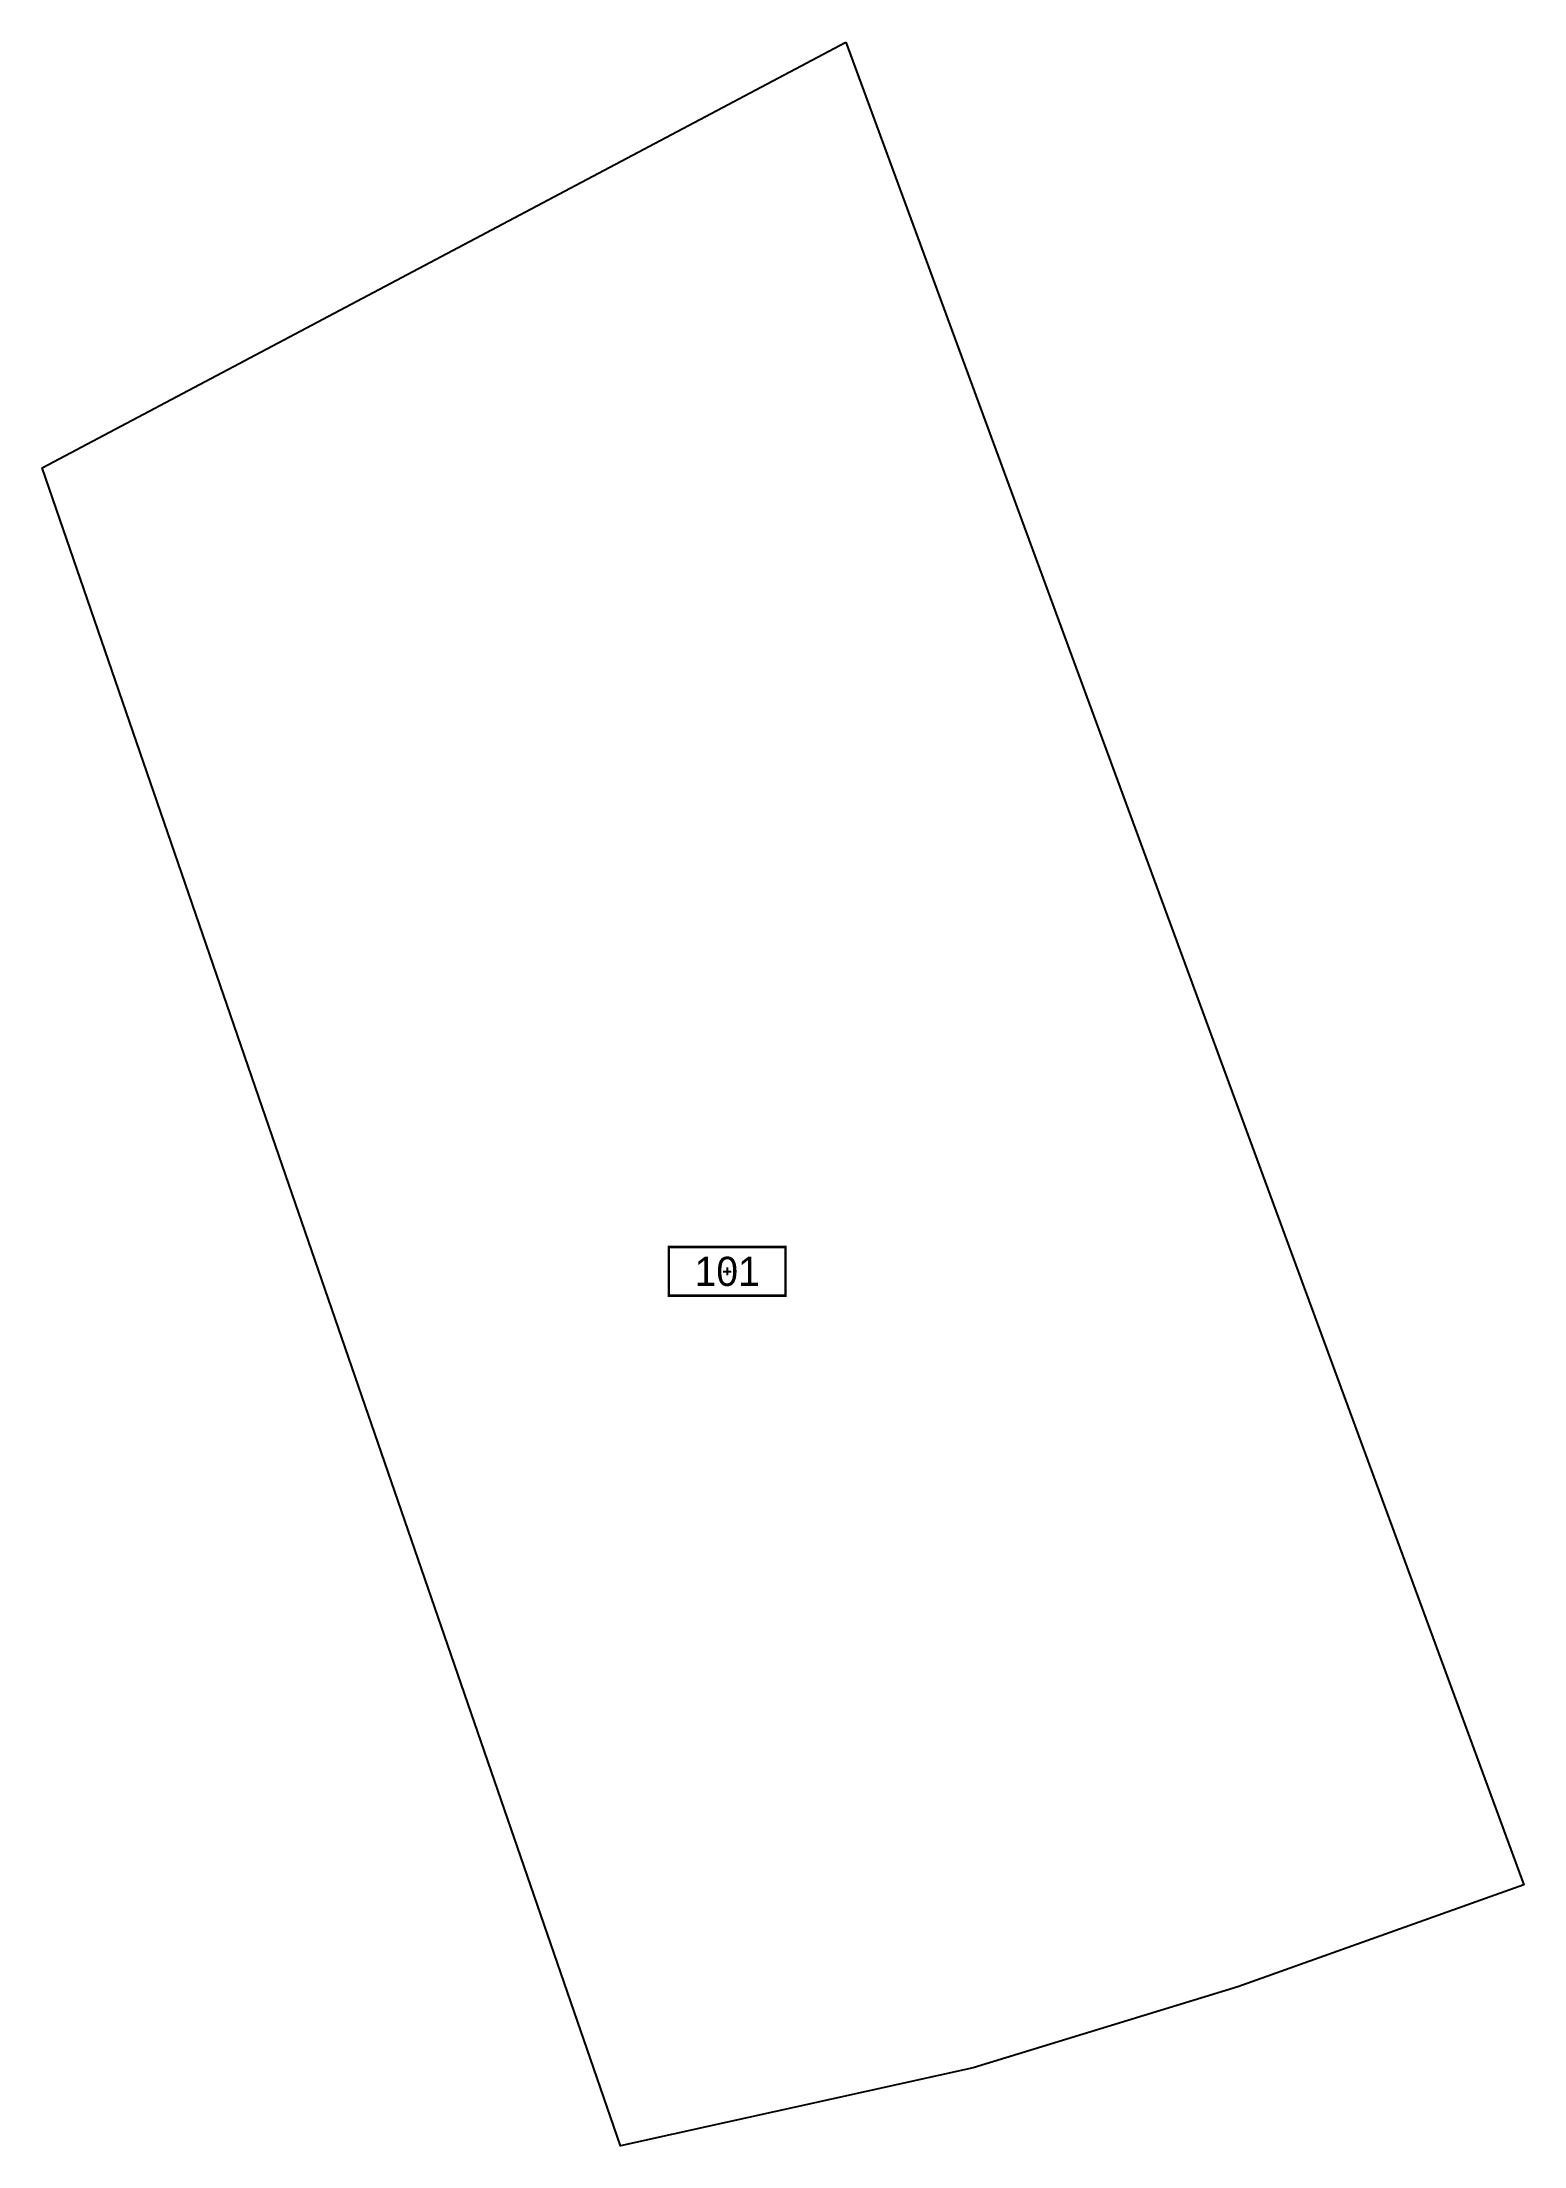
# Model space of a CAD drawing. Extents: x 185544.6 to 185582.6, y 654827.1 to 654881.2.
import ezdxf
from ezdxf.enums import TextEntityAlignment as Align

# ---------------------------------------------------------------- set-up
doc = ezdxf.new("R2010")
doc.units = 0
doc.header["$MEASUREMENT"] = 0
doc.layers.add('pcell', color=160, linetype='Continuous')
doc.layers.add('scellno', color=160, linetype='Continuous')
doc.styles.add('HEBTXT', font='hebtxt2.shx')

# ---------------------------------------------------------------- blocks, each defined once
blk = doc.blocks.new('Cellno')
at = {"color": 2}
for points in [[(-0.4, 0), (0.4, 0)], [(0, 0.4), (0, -0.4)]]:
    blk.add_lwpolyline(points, dxfattribs=at)
at = {"layer": 'scellno', "const_width": 0.25}
blk.add_lwpolyline([(6, 2.5), (-6, 2.5), (-6, -2.5), (6, -2.5)], close=True, dxfattribs=at)
at = {"layer": 'scellno', "style": 'HEBTXT'}
blk.add_attdef('CELLNO', text='', height=3, dxfattribs=at).set_placement((0, 0), align=Align.MIDDLE)
at = {"layer": 'scellno', "style": 'HEBTXT', "flags": 1}
for tag, p in [('CODE', (-0.29, -6)), ('AREA', (0.21, -8.97))]:
    blk.add_attdef(tag, text='', height=2.5, dxfattribs=at).set_placement(p, align=Align.CENTER)

msp = doc.modelspace()

# ---------------------------------------------------------------- linework, layer by layer
at = {"layer": 'pcell'}
msp.add_lwpolyline([(185565.21, 654881.17), (185582.63, 654833.82), (185575.28, 654831.2), (185568.48, 654829.12), (185563.95, 654828.115), (185562.123, 654827.714), (185559.42, 654827.11), (185550.218, 654853.811), (185544.56, 654870.23)], close=True, dxfattribs=at)

# ---------------------------------------------------------------- block references
at = {"layer": 'scellno', "xscale": 0.25, "yscale": 0.25, "zscale": 0.25}
msp.add_blockref('Cellno', (185562.162, 654849.583), dxfattribs=at).add_auto_attribs({'CELLNO': '101'})

doc.saveas('drawing.dxf')
